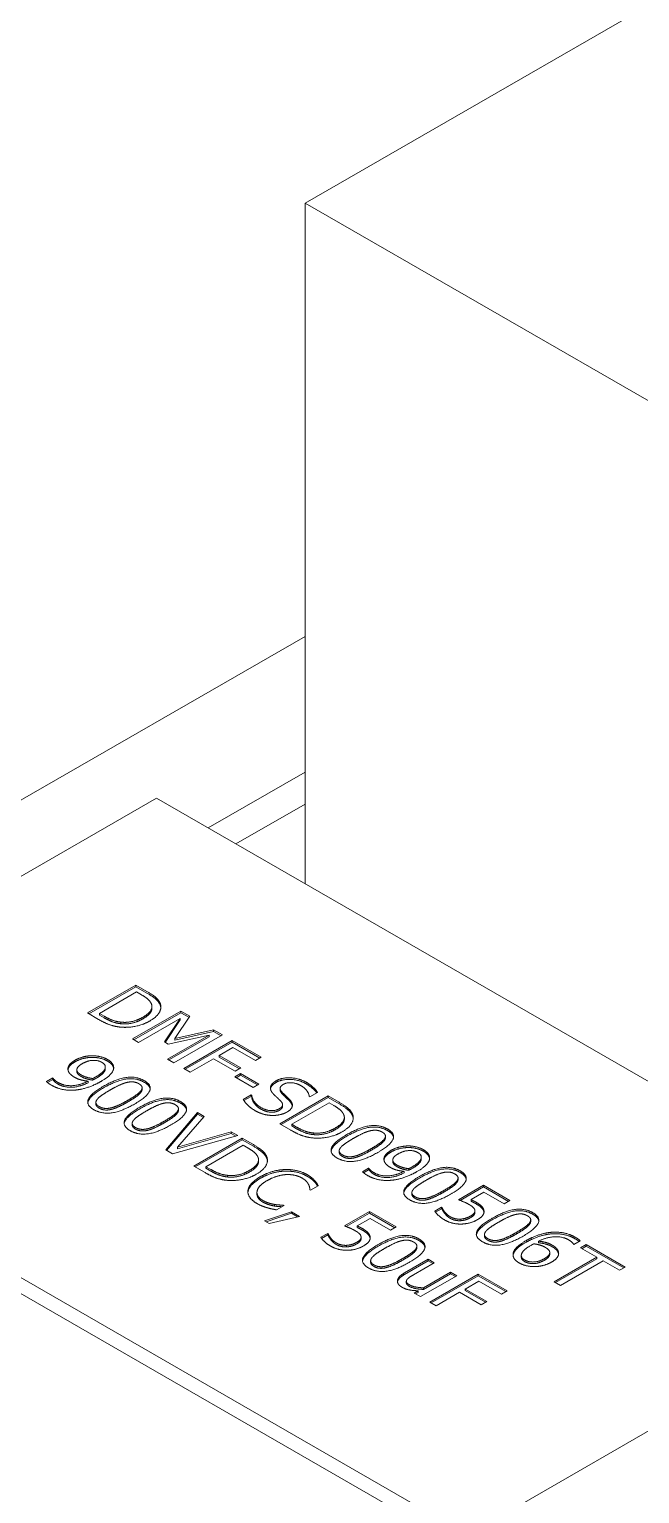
# Model space of a CAD drawing. Header units: millimetres. Extents: x 0 to 8410, y 0 to 5940.
# Drawn here: x 6947.7 to 6978.9, y 4938.8 to 5013.7 of the extents above; entities that cross this region are included whole.
import ezdxf

# ---------------------------------------------------------------- set-up
doc = ezdxf.new("R2010")
doc.units = ezdxf.units.MM
doc.header["$LTSCALE"] = 10
doc.layers.add('가시적인 것(ISO)', color=3, linetype='Continuous', lineweight=5, true_color=0x00ff00)
doc.layers.add('해치(ISO)', color=7, linetype='Continuous', lineweight=5)

msp = doc.modelspace()

# ---------------------------------------------------------------- hatches: boundary and pattern name
at = {"layer": '해치(ISO)'}
h = msp.add_hatch(dxfattribs=at)
h.set_pattern_fill('ANSI31', color=256, scale=254, angle=74.99998, style=0)
h.set_pattern_definition([(119.99998, (0, 0), (-27.49631, -15.87499), [])])
edge = h.paths.add_edge_path()
edge.add_line((7404.266, 4779.834), (7404.266, 4781.463))
edge.add_line((7404.266, 4781.463), (7404.266, 4781.939))
edge.add_line((7404.266, 4781.939), (7404.266, 4785.699))
edge.add_line((7404.266, 4785.699), (7404.266, 4786.359))
edge.add_line((7404.266, 4786.359), (7404.266, 4792.156))
edge.add_line((7404.266, 4792.156), (7404.266, 4792.172))
edge.add_line((7404.266, 4792.172), (7404.266, 4792.297))
edge.add_line((7404.266, 4792.297), (7404.266, 4796.599))
edge.add_line((7404.266, 4796.599), (7404.266, 4801.485))
edge.add_line((7404.266, 4801.485), (7404.266, 4808.841))
edge.add_line((7404.266, 4808.841), (7404.266, 4812.536))
edge.add_line((7404.266, 4812.536), (7403.364, 4813.055))
edge.add_line((7403.364, 4813.055), (7401.607, 4814.067))
edge.add_line((7401.607, 4814.067), (7401.098, 4814.36))
edge.add_line((7401.098, 4814.36), (7399.485, 4815.289))
edge.add_line((7399.485, 4815.289), (7381.652, 4825.558))
edge.add_line((7381.652, 4825.558), (7377.402, 4828.006))
edge.add_line((7377.402, 4828.006), (7375.982, 4828.824))
edge.add_line((7375.982, 4828.824), (7375.982, 4827.189))
edge.add_ellipse((7378.103, 4825.967), major_axis=(1.497, -2.6), ratio=0.578093, start_angle=225.11079, end_angle=315.11079)
edge.add_line((7378.103, 4823.514), (7397.549, 4812.316))
edge.add_ellipse((7397.549, 4808.637), major_axis=(2.246, -3.9), ratio=0.578093, start_angle=45.11079, end_angle=135.11079, ccw=False)
edge.add_line((7400.731, 4806.805), (7400.731, 4784.323))
edge.add_ellipse((7402.852, 4783.101), major_axis=(1.497, -2.6), ratio=0.578093, start_angle=225.11079, end_angle=315.11079)
edge.add_line((7402.852, 4780.648), (7404.266, 4779.834))
edge = h.paths.add_edge_path()
edge.add_line((6488.28, 5307.315), (6489.694, 5306.501))
edge.add_ellipse((6489.694, 5308.954), major_axis=(1.497, -2.6), ratio=0.578093, start_angle=315.11079, end_angle=405.11079)
edge.add_line((6491.816, 5307.732), (6491.816, 5330.214))
edge.add_ellipse((6494.998, 5328.382), major_axis=(-2.246, 3.9), ratio=0.578093, start_angle=315.11079, end_angle=405.11079, ccw=False)
edge.add_line((6494.998, 5332.061), (6514.443, 5320.863))
edge.add_ellipse((6514.443, 5323.316), major_axis=(1.497, -2.6), ratio=0.578093, start_angle=315.11079, end_angle=405.11079)
edge.add_line((6516.564, 5322.094), (6516.564, 5323.729))
edge.add_line((6516.564, 5323.729), (6498.559, 5334.098))
edge.add_line((6498.559, 5334.098), (6498.547, 5334.105))
edge.add_line((6498.547, 5334.105), (6488.28, 5340.017))
edge.add_line((6488.28, 5340.017), (6488.28, 5307.315))

# ---------------------------------------------------------------- linework, layer by layer
at = {"layer": '가시적인 것(ISO)'}
for p, q in [((6999.97, 5026.8), (6961.786, 5004.812)), ((6990.07, 4988.524), (6961.786, 5004.812)), ((6961.786, 5004.812), (6961.786, 4970.016)), ((6945.523, 4973.3), (6961.786, 4982.665)), ((6956.83, 4972.87), (6961.786, 4975.724)), ((6954.185, 4974.394), (6929.436, 4960.142)), ((6994.843, 4950.98), (6954.185, 4974.394)), ((6961.786, 4974.089), (6958.25, 4972.053)), ((6950.652, 4963.416), (6953.126, 4964.841)), ((6950.723, 4963.375), (6953.126, 4964.759)), ((6953.171, 4964.487), (6951.265, 4963.39)), ((6953.126, 4964.841), (6953.69, 4964.516)), ((6953.126, 4964.841), (6953.126, 4964.759)), ((6953.126, 4964.759), (6953.69, 4964.435)), ((6953.421, 4964.343), (6953.171, 4964.487)), ((6951.221, 4963.088), (6950.652, 4963.416)), ((6951.265, 4963.39), (6951.265, 4963.309)), ((6951.265, 4963.39), (6951.516, 4963.246)), ((6952.96, 4962.086), (6955.435, 4963.512)), ((6953.031, 4962.046), (6955.435, 4963.43)), ((6953.956, 4963.742), (6953.956, 4963.661)), ((6955.435, 4963.512), (6955.884, 4963.253)), ((6955.435, 4963.512), (6955.435, 4963.43)), ((6955.435, 4963.43), (6955.845, 4963.194)), ((6951.265, 4963.309), (6951.516, 4963.164)), ((6952.364, 4962.947), (6952.364, 4962.865)), ((6955.399, 4963.137), (6953.267, 4961.91)), ((6954.588, 4961.934), (6955.399, 4963.137)), ((6954.628, 4961.911), (6955.399, 4963.056)), ((6955.884, 4963.253), (6955.124, 4962.104)), ((6955.399, 4963.137), (6955.399, 4963.056)), ((6953.267, 4961.91), (6952.96, 4962.086)), ((6954.789, 4961.818), (6954.588, 4961.934)), ((6954.753, 4961.054), (6956.885, 4962.282)), ((6956.885, 4962.282), (6954.789, 4961.818)), ((6954.824, 4961.013), (6956.885, 4962.2)), ((6957.557, 4962.29), (6955.082, 4960.864)), ((6955.124, 4962.104), (6957.099, 4962.553)), ((6955.124, 4962.022), (6957.099, 4962.471)), ((6955.124, 4962.104), (6955.124, 4962.022)), ((6955.583, 4960.576), (6958.058, 4962.001)), ((6955.654, 4960.535), (6958.058, 4961.919)), ((6956.885, 4962.282), (6956.885, 4962.2)), ((6957.099, 4962.553), (6957.557, 4962.29)), ((6957.099, 4962.553), (6957.099, 4962.471)), ((6957.099, 4962.471), (6957.486, 4962.249)), ((6958.058, 4962.001), (6959.538, 4961.149)), ((6958.058, 4962.001), (6958.058, 4961.919)), ((6958.058, 4961.919), (6959.467, 4961.108)), ((6958.094, 4961.643), (6957.396, 4961.241)), ((6957.396, 4961.241), (6958.499, 4960.606)), ((6957.396, 4961.241), (6957.396, 4961.159)), ((6957.396, 4961.159), (6958.428, 4960.565)), ((6959.245, 4960.98), (6958.094, 4961.643)), ((6959.538, 4961.149), (6959.245, 4960.98)), ((6950.115, 4960.511), (6950.115, 4960.429)), ((6951.569, 4960.629), (6951.569, 4960.547)), ((6951.57, 4960.655), (6951.57, 4960.573)), ((6955.082, 4960.864), (6954.753, 4961.054)), ((6955.912, 4960.386), (6955.583, 4960.576)), ((6957.103, 4961.072), (6955.912, 4960.386)), ((6958.207, 4960.437), (6957.103, 4961.072)), ((6958.499, 4960.606), (6958.207, 4960.437)), ((6969.388, 4936.321), (6928.729, 4959.734)), ((6929.436, 4960.142), (6970.095, 4936.728)), ((6948.56, 4959.911), (6948.879, 4960.094)), ((6948.614, 4959.86), (6948.879, 4960.013)), ((6948.879, 4960.094), (6948.895, 4960.085)), ((6948.879, 4960.094), (6948.879, 4960.013)), ((6948.879, 4960.013), (6948.895, 4960.003)), ((6948.895, 4960.085), (6948.895, 4960.003)), ((6950.686, 4959.929), (6950.686, 4959.848)), ((6950.927, 4960.066), (6950.927, 4959.984)), ((6958.19, 4960.148), (6958.491, 4960.322)), ((6959.127, 4959.609), (6958.19, 4960.148)), ((6958.261, 4960.108), (6958.491, 4960.24)), ((6958.491, 4960.322), (6959.428, 4959.782)), ((6958.491, 4960.322), (6958.491, 4960.24)), ((6958.491, 4960.24), (6959.357, 4959.741)), ((6959.428, 4959.782), (6959.127, 4959.609)), ((6953.451, 4959.59), (6953.451, 4959.508)), ((6958.62, 4958.998), (6959.033, 4959.236)), ((6958.658, 4958.938), (6959.033, 4959.154)), ((6959.033, 4959.236), (6959.057, 4959.222)), ((6959.033, 4959.236), (6959.033, 4959.154)), ((6959.033, 4959.154), (6959.057, 4959.14)), ((6959.057, 4959.222), (6959.057, 4959.14)), ((6960.489, 4957.751), (6962.964, 4959.176)), ((6960.51, 4959.559), (6960.51, 4959.477)), ((6960.56, 4957.71), (6962.964, 4959.094)), ((6962.023, 4959.131), (6961.999, 4959.145)), ((6962.416, 4959.357), (6962.023, 4959.131)), ((6962.964, 4959.176), (6963.527, 4958.851)), ((6962.964, 4959.176), (6962.964, 4959.094)), ((6962.964, 4959.094), (6963.527, 4958.77)), ((6951.089, 4958.841), (6951.089, 4958.76)), ((6954.657, 4956.416), (6956.28, 4958.332)), ((6954.704, 4956.389), (6956.28, 4958.25)), ((6955.308, 4958.521), (6955.308, 4958.439)), ((6956.28, 4958.332), (6956.633, 4958.129)), ((6956.28, 4958.332), (6956.28, 4958.25)), ((6956.28, 4958.25), (6956.585, 4958.074)), ((6960.635, 4958.727), (6960.635, 4958.645)), ((6963.008, 4958.823), (6961.103, 4957.725)), ((6963.259, 4958.678), (6963.008, 4958.823)), ((6952.946, 4957.772), (6952.946, 4957.69)), ((6956.633, 4958.129), (6955.263, 4956.55)), ((6961.058, 4957.423), (6960.489, 4957.751)), ((6961.103, 4957.725), (6961.103, 4957.644)), ((6961.103, 4957.725), (6961.353, 4957.581)), ((6961.103, 4957.644), (6961.353, 4957.499)), ((6963.793, 4958.077), (6963.793, 4957.996)), ((6958.339, 4957.146), (6955.012, 4956.212)), ((6955.263, 4956.55), (6958.004, 4957.339)), ((6955.263, 4956.468), (6958.004, 4957.257)), ((6956.101, 4955.584), (6958.576, 4957.01)), ((6956.172, 4955.544), (6958.576, 4956.928)), ((6958.62, 4956.656), (6956.715, 4955.559)), ((6958.004, 4957.339), (6958.339, 4957.146)), ((6958.004, 4957.339), (6958.004, 4957.257)), ((6958.004, 4957.257), (6958.244, 4957.119)), ((6958.576, 4957.01), (6959.14, 4956.685)), ((6958.576, 4957.01), (6958.576, 4956.928)), ((6958.576, 4956.928), (6959.14, 4956.603)), ((6958.871, 4956.512), (6958.62, 4956.656)), ((6962.202, 4957.282), (6962.202, 4957.2)), ((6965.893, 4957.118), (6965.893, 4957.036)), ((6955.012, 4956.212), (6954.657, 4956.416)), ((6955.263, 4956.55), (6955.263, 4956.468)), ((6959.405, 4955.911), (6959.405, 4955.829)), ((6963.531, 4956.369), (6963.531, 4956.288)), ((6966.272, 4955.9), (6966.272, 4955.819)), ((6967.725, 4956.018), (6967.725, 4955.937)), ((6967.726, 4956.044), (6967.726, 4955.963)), ((6956.671, 4955.256), (6956.101, 4955.584)), ((6956.715, 4955.559), (6956.715, 4955.477)), ((6956.715, 4955.559), (6956.966, 4955.415)), ((6956.715, 4955.477), (6956.966, 4955.333)), ((6964.717, 4955.3), (6965.035, 4955.484)), ((6964.77, 4955.249), (6965.035, 4955.402)), ((6965.035, 4955.484), (6965.052, 4955.474)), ((6965.035, 4955.484), (6965.035, 4955.402)), ((6965.035, 4955.402), (6965.052, 4955.393)), ((6965.052, 4955.474), (6965.052, 4955.393)), ((6966.843, 4955.319), (6966.843, 4955.237)), ((6967.083, 4955.455), (6967.083, 4955.373)), ((6957.814, 4955.116), (6957.814, 4955.034)), ((6962.457, 4954.585), (6962.06, 4954.357)), ((6962.272, 4954.858), (6962.272, 4954.776)), ((6969.607, 4954.979), (6969.607, 4954.898)), ((6969.626, 4953.87), (6970.902, 4954.605)), ((6969.712, 4953.838), (6970.902, 4954.523)), ((6970.902, 4954.605), (6972.26, 4953.823)), ((6970.902, 4954.605), (6970.902, 4954.523)), ((6970.902, 4954.523), (6972.189, 4953.782)), ((6959.325, 4954.239), (6959.325, 4954.157)), ((6962.06, 4954.357), (6962.034, 4954.372)), ((6967.246, 4954.231), (6967.246, 4954.149)), ((6970.93, 4954.254), (6970.27, 4953.874)), ((6970.27, 4953.874), (6970.27, 4953.792)), ((6971.969, 4953.655), (6970.93, 4954.254)), ((6972.26, 4953.823), (6971.969, 4953.655)), ((6959.709, 4952.798), (6961.091, 4953.256)), ((6959.799, 4952.746), (6961.091, 4953.174)), ((6961.506, 4953.017), (6959.952, 4952.658)), ((6960.223, 4953.629), (6960.223, 4953.547)), ((6960.708, 4953.578), (6960.315, 4953.352)), ((6960.684, 4953.592), (6960.708, 4953.578)), ((6960.684, 4953.592), (6960.684, 4953.564)), ((6961.091, 4953.256), (6961.506, 4953.017)), ((6961.091, 4953.256), (6961.091, 4953.174)), ((6961.091, 4953.174), (6961.405, 4952.994)), ((6963.805, 4952.53), (6965.08, 4953.264)), ((6963.89, 4952.497), (6965.08, 4953.182)), ((6965.108, 4952.913), (6964.448, 4952.533)), ((6965.08, 4953.264), (6966.438, 4952.482)), ((6965.08, 4953.264), (6965.08, 4953.182)), ((6965.08, 4953.182), (6966.367, 4952.441)), ((6966.147, 4952.315), (6965.108, 4952.913)), ((6968.413, 4953.289), (6968.764, 4953.491)), ((6968.452, 4953.23), (6968.764, 4953.41)), ((6968.764, 4953.491), (6968.788, 4953.478)), ((6968.764, 4953.491), (6968.764, 4953.41)), ((6968.764, 4953.41), (6968.788, 4953.396)), ((6968.788, 4953.478), (6968.788, 4953.396)), ((6968.922, 4953.248), (6968.922, 4953.166)), ((6970.469, 4953.295), (6970.469, 4953.214)), ((6959.952, 4952.658), (6959.709, 4952.798)), ((6962.591, 4951.949), (6962.942, 4952.151)), ((6962.942, 4952.151), (6962.966, 4952.137)), ((6962.942, 4952.151), (6962.942, 4952.069)), ((6964.448, 4952.533), (6964.448, 4952.451)), ((6966.438, 4952.482), (6966.147, 4952.315)), ((6969.72, 4952.878), (6969.72, 4952.796)), ((6973.321, 4952.84), (6973.321, 4952.759)), ((6962.631, 4951.89), (6962.942, 4952.069)), ((6962.942, 4952.069), (6962.966, 4952.055)), ((6962.966, 4952.137), (6962.966, 4952.055)), ((6963.101, 4951.907), (6963.101, 4951.825)), ((6963.899, 4951.538), (6963.899, 4951.456)), ((6964.647, 4951.955), (6964.647, 4951.873)), ((6967.5, 4951.5), (6967.5, 4951.418)), ((6970.96, 4952.092), (6970.96, 4952.01)), ((6973.722, 4951.752), (6973.722, 4951.67)), ((6975.531, 4951.586), (6975.517, 4951.594)), ((6975.85, 4951.769), (6975.531, 4951.586)), ((6975.87, 4951.407), (6976.162, 4951.575)), ((6976.7, 4950.929), (6975.87, 4951.407)), ((6975.941, 4951.366), (6976.162, 4951.494)), ((6976.162, 4951.575), (6978.152, 4950.43)), ((6976.162, 4951.575), (6976.162, 4951.494)), ((6976.162, 4951.494), (6978.081, 4950.389)), ((6965.138, 4950.751), (6965.138, 4950.669)), ((6966.875, 4950.131), (6968.08, 4950.825)), ((6966.875, 4950.049), (6968.08, 4950.743)), ((6968.08, 4950.825), (6968.393, 4950.645)), ((6968.08, 4950.825), (6968.08, 4950.743)), ((6968.08, 4950.743), (6968.322, 4950.604)), ((6970.095, 4936.728), (6994.843, 4950.98)), ((6972.842, 4951.025), (6972.842, 4950.943)), ((6974.294, 4951.17), (6974.294, 4951.088)), ((6974.518, 4949.672), (6976.7, 4950.929)), ((6974.589, 4949.631), (6976.7, 4950.847)), ((6977.029, 4950.739), (6974.847, 4949.483)), ((6976.7, 4950.929), (6976.7, 4950.847)), ((6977.859, 4950.261), (6977.029, 4950.739)), ((6968.393, 4950.645), (6967.334, 4950.035)), ((6969.538, 4949.985), (6967.681, 4948.916)), ((6967.838, 4949.366), (6969.226, 4950.165)), ((6967.838, 4949.285), (6969.226, 4950.084)), ((6968.159, 4948.641), (6970.634, 4950.066)), ((6968.23, 4948.6), (6970.634, 4949.984)), ((6969.226, 4950.165), (6969.538, 4949.985)), ((6969.226, 4950.165), (6969.226, 4950.084)), ((6969.226, 4950.084), (6969.468, 4949.944)), ((6970.634, 4950.066), (6972.114, 4949.214)), ((6970.634, 4950.066), (6970.634, 4949.984)), ((6970.634, 4949.984), (6972.043, 4949.173)), ((6978.152, 4950.43), (6977.859, 4950.261)), ((6966.962, 4949.698), (6966.962, 4949.616)), ((6967.368, 4949.096), (6967.573, 4949.214)), ((6967.573, 4949.214), (6967.573, 4949.132)), ((6967.838, 4949.366), (6967.838, 4949.285)), ((6970.67, 4949.708), (6969.972, 4949.306)), ((6969.972, 4949.306), (6971.075, 4948.671)), ((6969.972, 4949.306), (6969.972, 4949.224)), ((6969.972, 4949.224), (6971.004, 4948.63)), ((6971.821, 4949.045), (6970.67, 4949.708)), ((6972.114, 4949.214), (6971.821, 4949.045)), ((6974.847, 4949.483), (6974.518, 4949.672)), ((6967.681, 4948.916), (6967.368, 4949.096)), ((6967.439, 4949.055), (6967.573, 4949.132)), ((6968.488, 4948.452), (6968.159, 4948.641)), ((6969.679, 4949.138), (6968.488, 4948.452)), ((6970.782, 4948.502), (6969.679, 4949.138)), ((6971.075, 4948.671), (6970.782, 4948.502))]:
    msp.add_line(p, q, dxfattribs=at)
for points in [[(6953.927, 4963.881), (6953.872, 4964.002), (6953.644, 4964.215), (6953.421, 4964.343)], [(6953.69, 4964.516), (6954.039, 4964.315), (6954.332, 4964.027), (6954.38, 4963.893)], [(6953.69, 4964.435), (6954.039, 4964.234), (6954.332, 4963.945), (6954.38, 4963.811)], [(6953.499, 4963.203), (6953.784, 4963.367), (6953.999, 4963.708), (6953.927, 4963.881)], [(6954.38, 4963.893), (6954.46, 4963.664), (6954.199, 4963.211), (6953.838, 4963.003)], [(6954.38, 4963.811), (6954.403, 4963.744), (6954.409, 4963.678)], [(6952.296, 4962.697), (6951.989, 4962.738), (6951.522, 4962.914), (6951.221, 4963.088)], [(6951.516, 4963.246), (6951.735, 4963.12), (6952.136, 4962.97), (6952.364, 4962.947)], [(6951.516, 4963.164), (6951.735, 4963.038), (6952.136, 4962.888), (6952.364, 4962.865)], [(6953.838, 4963.003), (6953.499, 4962.808), (6952.679, 4962.652), (6952.296, 4962.697)], [(6952.364, 4962.947), (6952.653, 4962.914), (6953.211, 4963.037), (6953.499, 4963.203)], [(6952.364, 4962.865), (6952.653, 4962.833), (6953.211, 4962.955), (6953.499, 4963.121)], [(6950.03, 4961.005), (6950.221, 4961.114), (6950.662, 4961.225), (6950.885, 4961.229)], [(6950.03, 4960.923), (6950.221, 4961.032), (6950.662, 4961.143), (6950.885, 4961.147)], [(6950.885, 4961.229), (6951.097, 4961.233), (6951.518, 4961.132), (6951.671, 4961.044)], [(6950.885, 4961.147), (6951.097, 4961.151), (6951.518, 4961.05), (6951.671, 4960.962)], [(6949.667, 4960.486), (6949.637, 4960.621), (6949.812, 4960.879), (6950.03, 4961.005)], [(6949.998, 4960.127), (6949.862, 4960.205), (6949.695, 4960.37), (6949.667, 4960.486)], [(6950.381, 4960.819), (6950.225, 4960.728), (6950.103, 4960.566), (6950.119, 4960.473)], [(6950.115, 4960.429), (6950.115, 4960.411), (6950.119, 4960.391)], [(6950.119, 4960.473), (6950.131, 4960.406), (6950.255, 4960.295), (6950.347, 4960.242)], [(6950.119, 4960.391), (6950.131, 4960.325), (6950.255, 4960.214), (6950.347, 4960.161)], [(6951.398, 4960.889), (6951.194, 4961.007), (6950.658, 4960.978), (6950.381, 4960.819)], [(6951.089, 4960.152), (6951.34, 4960.297), (6951.565, 4960.532), (6951.569, 4960.629)], [(6951.089, 4960.07), (6951.34, 4960.215), (6951.565, 4960.45), (6951.569, 4960.547)], [(6951.998, 4960.599), (6951.99, 4960.447), (6951.689, 4960.112), (6951.35, 4959.917)], [(6951.569, 4960.629), (6951.577, 4960.717), (6951.486, 4960.838), (6951.398, 4960.889)], [(6951.569, 4960.547), (6951.57, 4960.561), (6951.57, 4960.573)], [(6951.671, 4961.044), (6951.841, 4960.946), (6952.004, 4960.72), (6951.998, 4960.599)], [(6948.807, 4959.729), (6948.741, 4959.768), (6948.604, 4959.862), (6948.56, 4959.911)], [(6950.038, 4959.475), (6949.703, 4959.447), (6949.1, 4959.561), (6948.807, 4959.729)], [(6948.895, 4960.085), (6948.913, 4960.047), (6949.048, 4959.921), (6949.138, 4959.869)], [(6948.895, 4960.003), (6948.913, 4959.965), (6949.048, 4959.839), (6949.138, 4959.787)], [(6949.138, 4959.869), (6949.463, 4959.682), (6950.263, 4959.716), (6950.686, 4959.929)], [(6949.138, 4959.787), (6949.463, 4959.6), (6950.263, 4959.634), (6950.686, 4959.848)], [(6950.686, 4959.929), (6950.464, 4959.954), (6950.141, 4960.045), (6949.998, 4960.127)], [(6951.35, 4959.917), (6951.043, 4959.74), (6950.355, 4959.503), (6950.038, 4959.475)], [(6950.347, 4960.242), (6950.453, 4960.181), (6950.772, 4960.083), (6950.927, 4960.066)], [(6950.347, 4960.161), (6950.453, 4960.099), (6950.772, 4960.001), (6950.927, 4959.984)], [(6950.983, 4958.472), (6950.574, 4958.707), (6950.827, 4959.294), (6951.478, 4959.669)], [(6950.927, 4960.066), (6950.953, 4960.078), (6951.039, 4960.123), (6951.089, 4960.152)], [(6950.927, 4959.984), (6950.953, 4959.997), (6951.039, 4960.042), (6951.089, 4960.07)], [(6951.478, 4959.669), (6952.148, 4960.055), (6953.155, 4960.189), (6953.56, 4959.956)], [(6951.478, 4959.588), (6952.148, 4959.973), (6953.155, 4960.107), (6953.56, 4959.874)], [(6952.656, 4959.86), (6952.479, 4959.816), (6952.058, 4959.615), (6951.815, 4959.475)], [(6953.285, 4959.798), (6953.147, 4959.877), (6952.838, 4959.905), (6952.656, 4959.86)], [(6953.56, 4959.956), (6953.967, 4959.721), (6953.709, 4959.131), (6953.063, 4958.759)], [(6953.392, 4959.441), (6953.468, 4959.542), (6953.424, 4959.718), (6953.285, 4959.798)], [(6953.56, 4959.874), (6953.839, 4959.713), (6953.866, 4959.524)], [(6960.014, 4959.595), (6960.02, 4959.686), (6960.156, 4959.862), (6960.3, 4959.945)], [(6960.3, 4959.945), (6960.601, 4960.118), (6961.478, 4960.083), (6961.841, 4959.874)], [(6960.3, 4959.863), (6960.601, 4960.037), (6961.478, 4960.001), (6961.841, 4959.792)], [(6960.677, 4959.767), (6960.521, 4959.677), (6960.501, 4959.474), (6960.615, 4959.36)], [(6961.578, 4959.697), (6961.349, 4959.829), (6960.852, 4959.868), (6960.677, 4959.767)], [(6961.999, 4959.145), (6961.989, 4959.275), (6961.78, 4959.58), (6961.578, 4959.697)], [(6961.841, 4959.874), (6962.049, 4959.753), (6962.336, 4959.494), (6962.416, 4959.357)], [(6951.153, 4958.997), (6951.073, 4958.896), (6951.113, 4958.713), (6951.258, 4958.63)], [(6951.815, 4959.475), (6951.555, 4959.325), (6951.238, 4959.106), (6951.153, 4958.997)], [(6951.883, 4958.57), (6952.054, 4958.613), (6952.471, 4958.807), (6952.726, 4958.953)], [(6952.726, 4958.953), (6952.981, 4959.1), (6953.315, 4959.339), (6953.392, 4959.441)], [(6952.726, 4958.872), (6952.981, 4959.018), (6953.315, 4959.257), (6953.392, 4959.359)], [(6953.335, 4958.6), (6954.005, 4958.986), (6955.012, 4959.12), (6955.417, 4958.886)], [(6953.335, 4958.518), (6954.005, 4958.904), (6955.012, 4959.038), (6955.417, 4958.805)], [(6953.392, 4959.359), (6953.451, 4959.438), (6953.451, 4959.508)], [(6955.417, 4958.886), (6955.824, 4958.652), (6955.566, 4958.062), (6954.92, 4957.69)], [(6959.239, 4958.419), (6958.971, 4958.574), (6958.706, 4958.856), (6958.62, 4958.998)], [(6959.057, 4959.222), (6959.067, 4959.041), (6959.31, 4958.707), (6959.5, 4958.597)], [(6959.057, 4959.14), (6959.067, 4958.959), (6959.31, 4958.625), (6959.5, 4958.516)], [(6960.204, 4959.234), (6960.11, 4959.327), (6960.01, 4959.503), (6960.014, 4959.595)], [(6960.539, 4958.911), (6960.457, 4958.996), (6960.31, 4959.131), (6960.204, 4959.234)], [(6960.465, 4958.518), (6960.613, 4958.603), (6960.651, 4958.794), (6960.539, 4958.911)], [(6960.51, 4959.477), (6960.51, 4959.383), (6960.615, 4959.278)], [(6960.615, 4959.36), (6960.691, 4959.283), (6960.922, 4959.067), (6960.992, 4958.992)], [(6960.615, 4959.278), (6960.691, 4959.202), (6960.922, 4958.986), (6960.992, 4958.911)], [(6960.992, 4958.992), (6961.169, 4958.801), (6961.091, 4958.483), (6960.86, 4958.35)], [(6960.992, 4958.911), (6961.115, 4958.777), (6961.133, 4958.66)], [(6953.063, 4958.759), (6952.397, 4958.376), (6951.386, 4958.24), (6950.983, 4958.472)], [(6951.258, 4958.63), (6951.394, 4958.551), (6951.703, 4958.524), (6951.883, 4958.57)], [(6951.258, 4958.548), (6951.394, 4958.47), (6951.703, 4958.442), (6951.883, 4958.488)], [(6951.883, 4958.488), (6952.054, 4958.531), (6952.471, 4958.725), (6952.726, 4958.872)], [(6952.84, 4957.402), (6952.431, 4957.638), (6952.684, 4958.225), (6953.335, 4958.6)], [(6953.672, 4958.406), (6953.412, 4958.256), (6953.095, 4958.036), (6953.011, 4957.928)], [(6954.513, 4958.791), (6954.336, 4958.747), (6953.915, 4958.546), (6953.672, 4958.406)], [(6955.143, 4958.728), (6955.004, 4958.808), (6954.695, 4958.836), (6954.513, 4958.791)], [(6954.583, 4957.884), (6954.838, 4958.031), (6955.173, 4958.27), (6955.249, 4958.371)], [(6954.583, 4957.802), (6954.838, 4957.949), (6955.173, 4958.188), (6955.249, 4958.29)], [(6955.249, 4958.371), (6955.325, 4958.473), (6955.281, 4958.648), (6955.143, 4958.728)], [(6955.249, 4958.29), (6955.308, 4958.368), (6955.308, 4958.439)], [(6955.417, 4958.805), (6955.697, 4958.644), (6955.723, 4958.454)], [(6960.11, 4958.177), (6959.883, 4958.183), (6959.466, 4958.289), (6959.239, 4958.419)], [(6959.5, 4958.597), (6959.773, 4958.44), (6960.278, 4958.41), (6960.465, 4958.518)], [(6959.5, 4958.516), (6959.773, 4958.359), (6960.278, 4958.328), (6960.465, 4958.436)], [(6960.86, 4958.35), (6960.713, 4958.266), (6960.314, 4958.172), (6960.11, 4958.177)], [(6963.764, 4958.216), (6963.71, 4958.337), (6963.481, 4958.55), (6963.259, 4958.678)], [(6963.337, 4957.538), (6963.622, 4957.702), (6963.836, 4958.043), (6963.764, 4958.216)], [(6963.527, 4958.851), (6963.876, 4958.65), (6964.169, 4958.362), (6964.217, 4958.228)], [(6963.527, 4958.77), (6963.876, 4958.569), (6964.169, 4958.28), (6964.217, 4958.146)], [(6964.217, 4958.228), (6964.297, 4957.999), (6964.037, 4957.546), (6963.676, 4957.338)], [(6964.217, 4958.146), (6964.241, 4958.079), (6964.246, 4958.013)], [(6954.92, 4957.69), (6954.254, 4957.306), (6953.243, 4957.17), (6952.84, 4957.402)], [(6953.011, 4957.928), (6952.93, 4957.826), (6952.97, 4957.644), (6953.115, 4957.561)], [(6953.115, 4957.561), (6953.251, 4957.482), (6953.56, 4957.454), (6953.741, 4957.5)], [(6953.115, 4957.479), (6953.251, 4957.4), (6953.56, 4957.373), (6953.741, 4957.419)], [(6953.741, 4957.5), (6953.911, 4957.543), (6954.328, 4957.737), (6954.583, 4957.884)], [(6953.741, 4957.419), (6953.911, 4957.461), (6954.328, 4957.655), (6954.583, 4957.802)], [(6962.133, 4957.032), (6961.827, 4957.073), (6961.359, 4957.25), (6961.058, 4957.423)], [(6961.353, 4957.581), (6961.572, 4957.455), (6961.973, 4957.305), (6962.202, 4957.282)], [(6961.353, 4957.499), (6961.572, 4957.373), (6961.973, 4957.223), (6962.202, 4957.2)], [(6962.202, 4957.282), (6962.49, 4957.25), (6963.048, 4957.372), (6963.337, 4957.538)], [(6962.202, 4957.2), (6962.49, 4957.168), (6963.048, 4957.29), (6963.337, 4957.457)], [(6963.92, 4957.198), (6964.59, 4957.583), (6965.597, 4957.717), (6966.002, 4957.484)], [(6963.92, 4957.116), (6964.59, 4957.502), (6965.597, 4957.636), (6966.002, 4957.402)], [(6965.098, 4957.388), (6964.921, 4957.344), (6964.5, 4957.143), (6964.257, 4957.004)], [(6965.727, 4957.326), (6965.589, 4957.405), (6965.28, 4957.433), (6965.098, 4957.388)], [(6966.002, 4957.484), (6966.409, 4957.25), (6966.151, 4956.659), (6965.505, 4956.287)], [(6966.002, 4957.402), (6966.281, 4957.241), (6966.308, 4957.052)], [(6959.14, 4956.685), (6959.489, 4956.484), (6959.781, 4956.195), (6959.83, 4956.061)], [(6963.676, 4957.338), (6963.337, 4957.143), (6962.516, 4956.987), (6962.133, 4957.032)], [(6963.425, 4956), (6963.016, 4956.236), (6963.269, 4956.822), (6963.92, 4957.198)], [(6964.257, 4957.004), (6963.997, 4956.853), (6963.68, 4956.634), (6963.595, 4956.525)], [(6965.168, 4956.482), (6965.423, 4956.628), (6965.757, 4956.867), (6965.834, 4956.969)], [(6965.168, 4956.4), (6965.423, 4956.546), (6965.757, 4956.786), (6965.834, 4956.887)], [(6965.834, 4956.969), (6965.91, 4957.071), (6965.866, 4957.246), (6965.727, 4957.326)], [(6965.834, 4956.887), (6965.893, 4956.966), (6965.893, 4957.036)], [(6959.376, 4956.05), (6959.322, 4956.171), (6959.093, 4956.384), (6958.871, 4956.512)], [(6958.949, 4955.372), (6959.234, 4955.536), (6959.448, 4955.877), (6959.376, 4956.05)], [(6959.14, 4956.603), (6959.489, 4956.402), (6959.781, 4956.114), (6959.83, 4955.98)], [(6959.83, 4956.061), (6959.91, 4955.833), (6959.649, 4955.38), (6959.288, 4955.172)], [(6959.83, 4955.98), (6959.853, 4955.913), (6959.858, 4955.847)], [(6965.505, 4956.287), (6964.839, 4955.904), (6963.828, 4955.768), (6963.425, 4956)], [(6963.595, 4956.525), (6963.515, 4956.424), (6963.555, 4956.241), (6963.7, 4956.158)], [(6963.7, 4956.158), (6963.836, 4956.08), (6964.145, 4956.052), (6964.326, 4956.098)], [(6963.7, 4956.076), (6963.836, 4955.998), (6964.145, 4955.97), (6964.326, 4956.016)], [(6964.326, 4956.098), (6964.496, 4956.141), (6964.913, 4956.335), (6965.168, 4956.482)], [(6964.326, 4956.016), (6964.496, 4956.059), (6964.913, 4956.253), (6965.168, 4956.4)], [(6965.824, 4955.875), (6965.794, 4956.01), (6965.968, 4956.268), (6966.187, 4956.394)], [(6966.187, 4956.394), (6966.377, 4956.503), (6966.818, 4956.614), (6967.041, 4956.618)], [(6966.187, 4956.312), (6966.377, 4956.422), (6966.818, 4956.533), (6967.041, 4956.536)], [(6966.538, 4956.208), (6966.381, 4956.118), (6966.259, 4955.955), (6966.275, 4955.862)], [(6967.554, 4956.278), (6967.35, 4956.396), (6966.814, 4956.367), (6966.538, 4956.208)], [(6967.041, 4956.618), (6967.254, 4956.622), (6967.675, 4956.521), (6967.827, 4956.433)], [(6967.041, 4956.536), (6967.254, 4956.541), (6967.675, 4956.439), (6967.827, 4956.351)], [(6967.246, 4955.541), (6967.496, 4955.686), (6967.721, 4955.921), (6967.725, 4956.018)], [(6967.246, 4955.46), (6967.496, 4955.604), (6967.721, 4955.84), (6967.725, 4955.937)], [(6968.154, 4955.988), (6968.146, 4955.836), (6967.845, 4955.501), (6967.506, 4955.306)], [(6967.725, 4956.018), (6967.733, 4956.106), (6967.643, 4956.227), (6967.554, 4956.278)], [(6967.725, 4955.937), (6967.726, 4955.95), (6967.726, 4955.963)], [(6967.827, 4956.433), (6967.998, 4956.335), (6968.16, 4956.11), (6968.154, 4955.988)], [(6957.746, 4954.866), (6957.439, 4954.906), (6956.972, 4955.083), (6956.671, 4955.256)], [(6956.966, 4955.415), (6957.184, 4955.289), (6957.585, 4955.139), (6957.814, 4955.116)], [(6956.966, 4955.333), (6957.184, 4955.207), (6957.585, 4955.057), (6957.814, 4955.034)], [(6959.288, 4955.172), (6958.949, 4954.977), (6958.129, 4954.821), (6957.746, 4954.866)], [(6957.814, 4955.116), (6958.103, 4955.083), (6958.66, 4955.206), (6958.949, 4955.372)], [(6957.814, 4955.034), (6958.103, 4955.001), (6958.66, 4955.124), (6958.949, 4955.29)], [(6959.505, 4955.047), (6959.815, 4955.226), (6960.435, 4955.401), (6960.756, 4955.412)], [(6959.505, 4954.966), (6959.815, 4955.145), (6960.435, 4955.319), (6960.756, 4955.331)], [(6960.816, 4955.154), (6960.586, 4955.141), (6960.086, 4954.987), (6959.848, 4954.85)], [(6960.756, 4955.412), (6961.071, 4955.423), (6961.651, 4955.29), (6961.901, 4955.146)], [(6960.756, 4955.331), (6961.071, 4955.341), (6961.651, 4955.208), (6961.901, 4955.064)], [(6961.618, 4954.985), (6961.46, 4955.076), (6961.047, 4955.164), (6960.816, 4955.154)], [(6961.901, 4955.146), (6962.026, 4955.074), (6962.208, 4954.927), (6962.272, 4954.858)], [(6964.963, 4955.119), (6964.897, 4955.157), (6964.761, 4955.252), (6964.717, 4955.3)], [(6965.052, 4955.474), (6965.07, 4955.436), (6965.204, 4955.31), (6965.294, 4955.258)], [(6965.052, 4955.393), (6965.07, 4955.355), (6965.204, 4955.229), (6965.294, 4955.177)], [(6965.294, 4955.258), (6965.619, 4955.071), (6966.419, 4955.105), (6966.843, 4955.319)], [(6965.294, 4955.177), (6965.619, 4954.99), (6966.419, 4955.023), (6966.843, 4955.237)], [(6966.155, 4955.516), (6966.018, 4955.595), (6965.852, 4955.76), (6965.824, 4955.875)], [(6966.843, 4955.319), (6966.62, 4955.343), (6966.297, 4955.434), (6966.155, 4955.516)], [(6967.506, 4955.306), (6967.199, 4955.129), (6966.512, 4954.892), (6966.195, 4954.865)], [(6966.272, 4955.819), (6966.272, 4955.8), (6966.275, 4955.781)], [(6966.275, 4955.862), (6966.287, 4955.795), (6966.411, 4955.685), (6966.504, 4955.631)], [(6966.275, 4955.781), (6966.287, 4955.714), (6966.411, 4955.603), (6966.504, 4955.55)], [(6966.504, 4955.631), (6966.61, 4955.57), (6966.929, 4955.472), (6967.083, 4955.455)], [(6966.504, 4955.55), (6966.61, 4955.489), (6966.929, 4955.39), (6967.083, 4955.373)], [(6967.083, 4955.455), (6967.109, 4955.467), (6967.195, 4955.513), (6967.246, 4955.541)], [(6967.083, 4955.373), (6967.109, 4955.386), (6967.195, 4955.431), (6967.246, 4955.46)], [(6967.635, 4955.059), (6968.305, 4955.444), (6969.311, 4955.578), (6969.716, 4955.345)], [(6967.635, 4954.977), (6968.305, 4955.363), (6969.311, 4955.497), (6969.716, 4955.263)], [(6968.812, 4955.249), (6968.635, 4955.205), (6968.214, 4955.004), (6967.972, 4954.865)], [(6969.442, 4955.187), (6969.303, 4955.267), (6968.994, 4955.294), (6968.812, 4955.249)], [(6969.716, 4955.345), (6970.124, 4955.111), (6969.865, 4954.52), (6969.219, 4954.149)], [(6969.548, 4954.83), (6969.624, 4954.932), (6969.58, 4955.107), (6969.442, 4955.187)], [(6969.716, 4955.263), (6969.996, 4955.102), (6970.023, 4954.913)], [(6958.861, 4954.319), (6958.873, 4954.496), (6959.192, 4954.867), (6959.505, 4955.047)], [(6959.848, 4954.85), (6959.593, 4954.703), (6959.348, 4954.421), (6959.328, 4954.287)], [(6961.961, 4954.651), (6961.919, 4954.736), (6961.763, 4954.902), (6961.618, 4954.985)], [(6961.901, 4955.064), (6962.026, 4954.992), (6962.208, 4954.846), (6962.272, 4954.776)], [(6962.034, 4954.372), (6962.03, 4954.42), (6962.006, 4954.563), (6961.961, 4954.651)], [(6962.272, 4954.858), (6962.326, 4954.797), (6962.419, 4954.658), (6962.457, 4954.585)], [(6966.195, 4954.865), (6965.86, 4954.836), (6965.256, 4954.95), (6964.963, 4955.119)], [(6967.139, 4953.861), (6966.73, 4954.097), (6966.983, 4954.683), (6967.635, 4955.059)], [(6967.972, 4954.865), (6967.711, 4954.714), (6967.394, 4954.495), (6967.31, 4954.386)], [(6968.882, 4954.343), (6969.137, 4954.489), (6969.472, 4954.728), (6969.548, 4954.83)], [(6968.882, 4954.261), (6969.137, 4954.408), (6969.472, 4954.647), (6969.548, 4954.748)], [(6969.548, 4954.748), (6969.607, 4954.827), (6969.607, 4954.898)], [(6959.332, 4953.673), (6959.091, 4953.812), (6958.847, 4954.14), (6958.861, 4954.319)], [(6959.328, 4954.287), (6959.31, 4954.157), (6959.465, 4953.925), (6959.621, 4953.835)], [(6959.846, 4953.461), (6959.701, 4953.502), (6959.481, 4953.588), (6959.332, 4953.673)], [(6959.621, 4953.835), (6959.763, 4953.753), (6960.076, 4953.653), (6960.223, 4953.629)], [(6959.621, 4953.753), (6959.763, 4953.671), (6960.076, 4953.572), (6960.223, 4953.547)], [(6969.219, 4954.149), (6968.553, 4953.765), (6967.542, 4953.629), (6967.139, 4953.861)], [(6967.31, 4954.386), (6967.23, 4954.285), (6967.27, 4954.102), (6967.414, 4954.019)], [(6967.414, 4954.019), (6967.55, 4953.941), (6967.859, 4953.913), (6968.04, 4953.959)], [(6967.414, 4953.937), (6967.55, 4953.859), (6967.859, 4953.831), (6968.04, 4953.877)], [(6968.04, 4953.959), (6968.21, 4954.002), (6968.627, 4954.196), (6968.882, 4954.343)], [(6968.04, 4953.877), (6968.21, 4953.92), (6968.627, 4954.114), (6968.882, 4954.261)], [(6970.176, 4953.623), (6970.039, 4953.702), (6969.727, 4953.833), (6969.626, 4953.87)], [(6970.27, 4953.874), (6970.338, 4953.844), (6970.461, 4953.78), (6970.509, 4953.752)], [(6970.27, 4953.792), (6970.338, 4953.762), (6970.461, 4953.698), (6970.509, 4953.671)], [(6970.509, 4953.752), (6970.699, 4953.643), (6970.9, 4953.456), (6970.928, 4953.333)], [(6970.509, 4953.671), (6970.699, 4953.561), (6970.9, 4953.374), (6970.928, 4953.251)], [(6960.315, 4953.352), (6960.195, 4953.377), (6959.98, 4953.42), (6959.846, 4953.461)], [(6960.223, 4953.629), (6960.365, 4953.607), (6960.608, 4953.592), (6960.684, 4953.592)], [(6968.92, 4952.835), (6968.744, 4952.937), (6968.477, 4953.181), (6968.413, 4953.289)], [(6968.788, 4953.478), (6968.798, 4953.439), (6968.868, 4953.316), (6968.922, 4953.248)], [(6968.788, 4953.396), (6968.798, 4953.358), (6968.868, 4953.234), (6968.922, 4953.166)], [(6968.922, 4953.248), (6968.986, 4953.171), (6969.111, 4953.056), (6969.213, 4952.997)], [(6968.922, 4953.166), (6968.986, 4953.09), (6969.111, 4952.974), (6969.213, 4952.915)], [(6969.213, 4952.997), (6969.313, 4952.939), (6969.574, 4952.872), (6969.72, 4952.878)], [(6969.213, 4952.915), (6969.313, 4952.858), (6969.574, 4952.791), (6969.72, 4952.796)], [(6969.72, 4952.878), (6969.857, 4952.885), (6970.118, 4952.961), (6970.25, 4953.038)], [(6969.72, 4952.796), (6969.857, 4952.803), (6970.118, 4952.88), (6970.25, 4952.956)], [(6970.467, 4953.324), (6970.459, 4953.4), (6970.302, 4953.55), (6970.176, 4953.623)], [(6970.25, 4953.038), (6970.382, 4953.114), (6970.479, 4953.252), (6970.467, 4953.324)], [(6970.854, 4951.722), (6970.445, 4951.958), (6970.697, 4952.544), (6971.349, 4952.92)], [(6970.928, 4953.333), (6970.958, 4953.21), (6970.81, 4952.972), (6970.585, 4952.842)], [(6970.928, 4953.251), (6970.931, 4953.236), (6970.934, 4953.222)], [(6971.349, 4952.92), (6972.019, 4953.305), (6973.026, 4953.439), (6973.431, 4953.206)], [(6971.349, 4952.838), (6972.019, 4953.224), (6973.026, 4953.358), (6973.431, 4953.124)], [(6972.526, 4953.11), (6972.35, 4953.066), (6971.929, 4952.865), (6971.686, 4952.726)], [(6973.156, 4953.048), (6973.018, 4953.128), (6972.709, 4953.155), (6972.526, 4953.11)], [(6973.431, 4953.206), (6973.838, 4952.972), (6973.579, 4952.382), (6972.933, 4952.01)], [(6973.262, 4952.691), (6973.339, 4952.793), (6973.294, 4952.968), (6973.156, 4953.048)], [(6973.431, 4953.124), (6973.71, 4952.964), (6973.737, 4952.774)], [(6964.354, 4952.282), (6964.218, 4952.361), (6963.905, 4952.493), (6963.805, 4952.53)], [(6964.645, 4951.983), (6964.637, 4952.06), (6964.48, 4952.21), (6964.354, 4952.282)], [(6964.448, 4952.533), (6964.517, 4952.503), (6964.639, 4952.44), (6964.687, 4952.412)], [(6964.448, 4952.451), (6964.517, 4952.421), (6964.639, 4952.358), (6964.687, 4952.33)], [(6964.687, 4952.412), (6964.878, 4952.302), (6965.078, 4952.115), (6965.106, 4951.993)], [(6964.687, 4952.33), (6964.878, 4952.22), (6965.078, 4952.033), (6965.106, 4951.911)], [(6969.771, 4952.625), (6969.554, 4952.621), (6969.113, 4952.725), (6968.92, 4952.835)], [(6970.585, 4952.842), (6970.406, 4952.74), (6969.987, 4952.63), (6969.771, 4952.625)], [(6971.024, 4952.248), (6970.944, 4952.146), (6970.984, 4951.963), (6971.128, 4951.88)], [(6971.686, 4952.726), (6971.425, 4952.576), (6971.108, 4952.356), (6971.024, 4952.248)], [(6971.754, 4951.82), (6971.925, 4951.863), (6972.342, 4952.057), (6972.596, 4952.204)], [(6972.596, 4952.204), (6972.851, 4952.35), (6973.186, 4952.589), (6973.262, 4952.691)], [(6972.596, 4952.122), (6972.851, 4952.269), (6973.186, 4952.508), (6973.262, 4952.609)], [(6973.06, 4951.764), (6973.383, 4951.95), (6974.034, 4952.172), (6974.365, 4952.204)], [(6973.262, 4952.609), (6973.321, 4952.688), (6973.321, 4952.759)], [(6974.365, 4952.204), (6974.688, 4952.235), (6975.324, 4952.111), (6975.603, 4951.951)], [(6963.099, 4951.495), (6962.922, 4951.596), (6962.655, 4951.84), (6962.591, 4951.949)], [(6962.966, 4952.137), (6962.976, 4952.099), (6963.046, 4951.975), (6963.101, 4951.907)], [(6962.966, 4952.055), (6962.976, 4952.017), (6963.046, 4951.894), (6963.101, 4951.825)], [(6963.949, 4951.285), (6963.732, 4951.28), (6963.291, 4951.384), (6963.099, 4951.495)], [(6963.101, 4951.907), (6963.165, 4951.831), (6963.289, 4951.715), (6963.391, 4951.657)], [(6963.101, 4951.825), (6963.165, 4951.749), (6963.289, 4951.634), (6963.391, 4951.575)], [(6963.391, 4951.657), (6963.492, 4951.599), (6963.752, 4951.532), (6963.899, 4951.538)], [(6963.391, 4951.575), (6963.492, 4951.517), (6963.752, 4951.45), (6963.899, 4951.456)], [(6963.899, 4951.538), (6964.035, 4951.544), (6964.296, 4951.621), (6964.428, 4951.697)], [(6963.899, 4951.456), (6964.035, 4951.463), (6964.296, 4951.539), (6964.428, 4951.615)], [(6964.763, 4951.502), (6964.585, 4951.399), (6964.166, 4951.289), (6963.949, 4951.285)], [(6964.428, 4951.697), (6964.561, 4951.773), (6964.657, 4951.912), (6964.645, 4951.983)], [(6965.032, 4950.381), (6964.623, 4950.617), (6964.876, 4951.204), (6965.527, 4951.579)], [(6965.106, 4951.993), (6965.136, 4951.869), (6964.988, 4951.631), (6964.763, 4951.502)], [(6965.106, 4951.911), (6965.11, 4951.896), (6965.112, 4951.881)], [(6965.527, 4951.579), (6966.197, 4951.965), (6967.204, 4952.099), (6967.609, 4951.866)], [(6965.527, 4951.497), (6966.197, 4951.883), (6967.204, 4952.017), (6967.609, 4951.784)], [(6966.705, 4951.77), (6966.528, 4951.726), (6966.107, 4951.525), (6965.864, 4951.385)], [(6967.334, 4951.707), (6967.196, 4951.787), (6966.887, 4951.815), (6966.705, 4951.77)], [(6967.609, 4951.866), (6968.016, 4951.631), (6967.758, 4951.041), (6967.112, 4950.669)], [(6967.441, 4951.35), (6967.517, 4951.452), (6967.473, 4951.628), (6967.334, 4951.707)], [(6967.441, 4951.269), (6967.5, 4951.348), (6967.5, 4951.418)], [(6967.609, 4951.784), (6967.888, 4951.623), (6967.915, 4951.434)], [(6972.933, 4952.01), (6972.268, 4951.626), (6971.257, 4951.49), (6970.854, 4951.722)], [(6971.128, 4951.88), (6971.265, 4951.802), (6971.574, 4951.774), (6971.754, 4951.82)], [(6971.128, 4951.799), (6971.265, 4951.72), (6971.574, 4951.692), (6971.754, 4951.738)], [(6971.754, 4951.738), (6971.925, 4951.781), (6972.342, 4951.975), (6972.596, 4952.122)], [(6972.418, 4951.08), (6972.424, 4951.231), (6972.731, 4951.574), (6973.06, 4951.764)], [(6973.32, 4951.528), (6973.064, 4951.38), (6972.849, 4951.141), (6972.843, 4951.05)], [(6973.06, 4951.682), (6973.383, 4951.868), (6974.034, 4952.091), (6974.365, 4952.122)], [(6973.483, 4951.615), (6973.445, 4951.595), (6973.373, 4951.558), (6973.32, 4951.528)], [(6974.061, 4951.439), (6973.944, 4951.506), (6973.655, 4951.592), (6973.483, 4951.615)], [(6975.272, 4951.811), (6974.963, 4951.989), (6974.167, 4951.967), (6973.722, 4951.752)], [(6973.722, 4951.752), (6973.922, 4951.731), (6974.261, 4951.64), (6974.41, 4951.555)], [(6973.722, 4951.67), (6973.922, 4951.65), (6974.261, 4951.558), (6974.41, 4951.473)], [(6974.291, 4951.207), (6974.277, 4951.275), (6974.147, 4951.389), (6974.061, 4951.439)], [(6974.365, 4952.122), (6974.688, 4952.153), (6975.324, 4952.03), (6975.603, 4951.869)], [(6974.41, 4951.555), (6974.554, 4951.471), (6974.712, 4951.313), (6974.742, 4951.194)], [(6974.41, 4951.473), (6974.554, 4951.39), (6974.712, 4951.231), (6974.742, 4951.112)], [(6975.517, 4951.594), (6975.495, 4951.634), (6975.368, 4951.756), (6975.272, 4951.811)], [(6975.603, 4951.951), (6975.685, 4951.903), (6975.813, 4951.811), (6975.85, 4951.769)], [(6967.112, 4950.669), (6966.446, 4950.286), (6965.435, 4950.149), (6965.032, 4950.381)], [(6965.202, 4950.907), (6965.122, 4950.805), (6965.162, 4950.623), (6965.307, 4950.54)], [(6965.864, 4951.385), (6965.604, 4951.235), (6965.287, 4951.016), (6965.202, 4950.907)], [(6965.932, 4950.48), (6966.103, 4950.522), (6966.52, 4950.716), (6966.775, 4950.863)], [(6965.932, 4950.398), (6966.103, 4950.441), (6966.52, 4950.635), (6966.775, 4950.781)], [(6966.775, 4950.863), (6967.03, 4951.01), (6967.364, 4951.249), (6967.441, 4951.35)], [(6966.775, 4950.781), (6967.03, 4950.928), (6967.364, 4951.167), (6967.441, 4951.269)], [(6972.739, 4950.636), (6972.572, 4950.732), (6972.41, 4950.955), (6972.418, 4951.08)], [(6972.843, 4951.05), (6972.835, 4950.964), (6972.925, 4950.841), (6973.012, 4950.791)], [(6973.012, 4950.791), (6973.212, 4950.676), (6973.744, 4950.698), (6974.028, 4950.862)], [(6973.012, 4950.709), (6973.212, 4950.594), (6973.744, 4950.616), (6974.028, 4950.78)], [(6974.379, 4950.676), (6974.189, 4950.566), (6973.74, 4950.453), (6973.525, 4950.452)], [(6974.028, 4950.862), (6974.181, 4950.949), (6974.307, 4951.115), (6974.291, 4951.207)], [(6974.742, 4951.194), (6974.777, 4951.057), (6974.592, 4950.798), (6974.379, 4950.676)], [(6974.742, 4951.112), (6974.746, 4951.096), (6974.749, 4951.08)], [(6965.307, 4950.54), (6965.443, 4950.461), (6965.752, 4950.433), (6965.932, 4950.48)], [(6965.307, 4950.458), (6965.443, 4950.379), (6965.752, 4950.352), (6965.932, 4950.398)], [(6966.506, 4949.724), (6966.512, 4949.82), (6966.687, 4950.022), (6966.875, 4950.131)], [(6967.334, 4950.035), (6967.186, 4949.95), (6967.013, 4949.825), (6966.979, 4949.761)], [(6973.525, 4950.452), (6973.3, 4950.449), (6972.905, 4950.541), (6972.739, 4950.636)], [(6966.753, 4949.391), (6966.632, 4949.46), (6966.498, 4949.63), (6966.506, 4949.724)], [(6967.573, 4949.214), (6967.302, 4949.224), (6966.913, 4949.298), (6966.753, 4949.391)], [(6966.979, 4949.761), (6966.945, 4949.698), (6967.009, 4949.585), (6967.132, 4949.514)], [(6967.132, 4949.514), (6967.246, 4949.448), (6967.635, 4949.374), (6967.838, 4949.366)], [(6967.132, 4949.432), (6967.246, 4949.367), (6967.635, 4949.293), (6967.838, 4949.285)]]:
    msp.add_open_spline(points, degree=2, dxfattribs=at)
for points, knots in [([(6953.499, 4963.121), (6953.784, 4963.285), (6953.956, 4963.558), (6953.956, 4963.661)], [0, 0, 0, 1, 1.597765, 1.597765, 1.597765]), ([(6949.662, 4960.514), (6949.673, 4960.592), (6949.812, 4960.797), (6950.03, 4960.923)], [0.409511, 0.409511, 0.409511, 1, 2, 2, 2]), ([(6951.671, 4960.962), (6951.841, 4960.864), (6951.984, 4960.666), (6951.996, 4960.575)], [0, 0, 0, 1, 1.759965, 1.759965, 1.759965]), ([(6960.016, 4959.538), (6960.029, 4959.617), (6960.156, 4959.78), (6960.3, 4959.863)], [0.13514, 0.13514, 0.13514, 1, 2, 2, 2]), ([(6961.841, 4959.792), (6962.049, 4959.672), (6962.304, 4959.44), (6962.378, 4959.335)], [0, 0, 0, 1, 1.779972, 1.779972, 1.779972]), ([(6950.673, 4958.825), (6950.68, 4958.871), (6950.827, 4959.212), (6951.478, 4959.588)], [0.837111, 0.837111, 0.837111, 1, 2, 2, 2]), ([(6951.089, 4958.76), (6951.089, 4958.741), (6951.113, 4958.631), (6951.258, 4958.548)], [0.8, 0.8, 0.8, 1, 2, 2, 2]), ([(6952.53, 4957.755), (6952.537, 4957.802), (6952.684, 4958.143), (6953.335, 4958.518)], [0.837111, 0.837111, 0.837111, 1, 2, 2, 2]), ([(6960.465, 4958.436), (6960.613, 4958.521), (6960.635, 4958.63), (6960.635, 4958.645)], [0, 0, 0, 1, 1.145038, 1.145038, 1.145038]), ([(6952.946, 4957.69), (6952.946, 4957.671), (6952.97, 4957.562), (6953.115, 4957.479)], [0.8, 0.8, 0.8, 1, 2, 2, 2]), ([(6963.337, 4957.457), (6963.622, 4957.621), (6963.793, 4957.893), (6963.793, 4957.996)], [0, 0, 0, 1, 1.597765, 1.597765, 1.597765]), ([(6963.115, 4956.353), (6963.122, 4956.399), (6963.269, 4956.74), (6963.92, 4957.116)], [0.837111, 0.837111, 0.837111, 1, 2, 2, 2]), ([(6963.531, 4956.288), (6963.531, 4956.269), (6963.555, 4956.16), (6963.7, 4956.076)], [0.8, 0.8, 0.8, 1, 2, 2, 2]), ([(6965.819, 4955.903), (6965.829, 4955.981), (6965.968, 4956.186), (6966.187, 4956.312)], [0.409511, 0.409511, 0.409511, 1, 2, 2, 2]), ([(6967.827, 4956.351), (6967.998, 4956.253), (6968.141, 4956.055), (6968.152, 4955.964)], [0, 0, 0, 1, 1.759965, 1.759965, 1.759965]), ([(6958.949, 4955.29), (6959.234, 4955.454), (6959.405, 4955.726), (6959.405, 4955.829)], [0, 0, 0, 1, 1.597765, 1.597765, 1.597765]), ([(6958.861, 4954.242), (6958.875, 4954.417), (6959.192, 4954.785), (6959.505, 4954.966)], [0.013067, 0.013067, 0.013067, 1, 2, 2, 2]), ([(6962.272, 4954.776), (6962.326, 4954.715), (6962.399, 4954.606), (6962.423, 4954.566)], [0, 0, 0, 1, 1.569499, 1.569499, 1.569499]), ([(6966.83, 4954.214), (6966.836, 4954.26), (6966.983, 4954.602), (6967.635, 4954.977)], [0.837111, 0.837111, 0.837111, 1, 2, 2, 2]), ([(6959.325, 4954.157), (6959.325, 4954.053), (6959.465, 4953.843), (6959.621, 4953.753)], [0.189474, 0.189474, 0.189474, 1, 2, 2, 2]), ([(6967.246, 4954.149), (6967.246, 4954.13), (6967.27, 4954.021), (6967.414, 4953.937)], [0.8, 0.8, 0.8, 1, 2, 2, 2]), ([(6960.223, 4953.547), (6960.365, 4953.525), (6960.545, 4953.514), (6960.594, 4953.512)], [0, 0, 0, 1, 1.485416, 1.485416, 1.485416]), ([(6970.25, 4952.956), (6970.382, 4953.032), (6970.469, 4953.157), (6970.469, 4953.214)], [0, 0, 0, 1, 1.8, 1.8, 1.8]), ([(6970.544, 4952.075), (6970.55, 4952.121), (6970.697, 4952.463), (6971.349, 4952.838)], [0.837111, 0.837111, 0.837111, 1, 2, 2, 2]), ([(6964.428, 4951.615), (6964.561, 4951.691), (6964.647, 4951.816), (6964.647, 4951.873)], [0, 0, 0, 1, 1.8, 1.8, 1.8]), ([(6964.722, 4950.735), (6964.729, 4950.781), (6964.876, 4951.122), (6965.527, 4951.497)], [0.837111, 0.837111, 0.837111, 1, 2, 2, 2]), ([(6970.96, 4952.01), (6970.96, 4951.991), (6970.984, 4951.882), (6971.128, 4951.799)], [0.8, 0.8, 0.8, 1, 2, 2, 2]), ([(6972.419, 4951.019), (6972.434, 4951.161), (6972.731, 4951.492), (6973.06, 4951.682)], [0.06821, 0.06821, 0.06821, 1, 2, 2, 2]), ([(6975.603, 4951.869), (6975.685, 4951.822), (6975.775, 4951.757), (6975.796, 4951.739)], [0, 0, 0, 1, 1.403802, 1.403802, 1.403802]), ([(6965.138, 4950.669), (6965.138, 4950.651), (6965.162, 4950.541), (6965.307, 4950.458)], [0.8, 0.8, 0.8, 1, 2, 2, 2]), ([(6972.842, 4950.943), (6972.842, 4950.873), (6972.925, 4950.759), (6973.012, 4950.709)], [0.150943, 0.150943, 0.150943, 1, 2, 2, 2]), ([(6974.028, 4950.78), (6974.181, 4950.868), (6974.294, 4951.016), (6974.294, 4951.088)], [0, 0, 0, 1, 1.797468, 1.797468, 1.797468]), ([(6966.509, 4949.665), (6966.522, 4949.75), (6966.687, 4949.941), (6966.875, 4950.049)], [0.116779, 0.116779, 0.116779, 1, 2, 2, 2]), ([(6966.962, 4949.616), (6966.962, 4949.587), (6967.009, 4949.503), (6967.132, 4949.432)], [0.515152, 0.515152, 0.515152, 1, 2, 2, 2])]:
    msp.add_open_spline(points, degree=2, knots=knots, dxfattribs=at)

doc.saveas('drawing.dxf')
